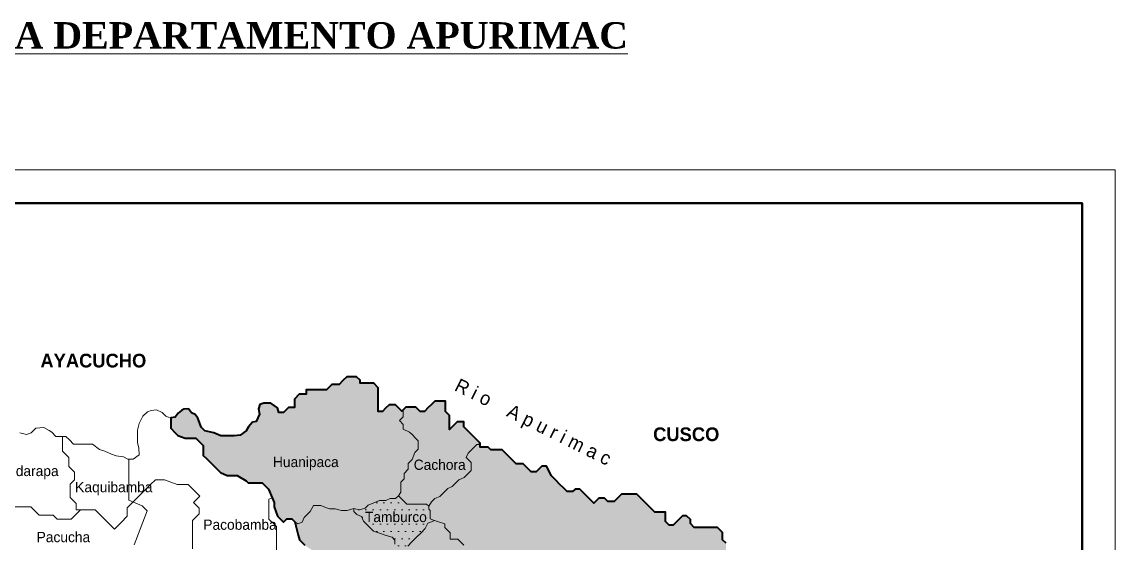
# Model space of a CAD drawing. Header units: metres. Extents: x 729055 to 735546, y 8489029 to 8491869.
# Drawn here: x 734490.5 to 734530.38, y 8489117.52 to 8489136.53 of the extents above; entities that cross this region are included whole.
import ezdxf

# ---------------------------------------------------------------- set-up
doc = ezdxf.new("R2010")
doc.units = ezdxf.units.M
doc.layers.add('05', color=5, linetype='Continuous')
for name, color, linetype, lineweight in [('8', 250, 'Continuous', 50), ('Cap Prov', 7, 'Continuous', 20), ('Distrito', 212, 'Continuous', 20), ('Eléctricas', 30, 'Continuous', 20), ('MARCOS', 7, 'Continuous', 40), ('Sheet', 7, 'Continuous', 50), ('TEXTO', 7, 'Continuous', 0)]:
    doc.layers.add(name, color=color, linetype=linetype, lineweight=lineweight)
doc.styles.get("Standard").update_dxf_attribs({"font": 'BELL.TTF'})

msp = doc.modelspace()

# ---------------------------------------------------------------- hatches: boundary and pattern name
at = {"layer": 'Eléctricas', "linetype": 'Continuous', "lineweight": 0, "true_color": 0xff0000}
h = msp.add_hatch(dxfattribs=at)
h.set_pattern_fill('DOTS', color=1, scale=0.165786, style=0)
h.set_pattern_definition([(0, (176.4034, -0.0238), (0.13159295927, 0.263185918539), [0, -0.263185918539])])
h.paths.add_polyline_path([(734515.631, 8489116.267), (734515.631, 8489116.601), (734516.186, 8489117.227), (734516.186, 8489117.512), (734516.059, 8489117.639), (734516.059, 8489117.909), (734515.879, 8489118.09), (734515.555, 8489118.09), (734515.31, 8489118.09), (734515.025, 8489118.09), (734514.885, 8489118.23), (734514.885, 8489118.38), (734514.748, 8489118.517), (734514.598, 8489118.517), (734514.442, 8489118.361), (734514.258, 8489118.177), (734514.113, 8489118.177), (734513.979, 8489118.311), (734513.979, 8489118.511), (734513.979, 8489118.65), (734513.801, 8489118.65), (734513.583, 8489118.65), (734513.404, 8489118.829), (734513.226, 8489119.007), (734513.104, 8489119.13), (734512.931, 8489119.303), (734512.641, 8489119.303), (734512.373, 8489119.303), (734512.211, 8489119.141), (734512.105, 8489119.035), (734511.871, 8489119.035), (734511.749, 8489119.158), (734511.548, 8489119.158), (734511.368, 8489118.978), (734511.217, 8489119.128), (734511.05, 8489119.295), (734510.857, 8489119.489), (734510.681, 8489119.489), (734510.589, 8489119.397), (734510.393, 8489119.397), (734510.271, 8489119.519), (734510.115, 8489119.675), (734509.992, 8489119.798), (734509.819, 8489119.971), (734509.641, 8489120.323), (734509.467, 8489120.323), (734509.262, 8489120.117), (734509.074, 8489120.117), (734508.782, 8489120.409), (734508.531, 8489120.409), (734508.018, 8489120.921), (734507.85, 8489120.921), (734507.605, 8489120.921), (734507.505, 8489121.022), (734507.215, 8489121.022), (734507.215, 8489121.166), (734507.064, 8489121.317), (734506.942, 8489121.439), (734506.813, 8489121.567), (734506.624, 8489121.757), (734506.624, 8489121.946), (734506.378, 8489121.946), (734506.245, 8489121.813), (734506.1, 8489121.668), (734506.1, 8489121.891), (734506.1, 8489122.169), (734505.955, 8489122.314), (734505.955, 8489122.492), (734505.955, 8489122.697), (734505.721, 8489122.697), (734505.56, 8489122.697), (734505.437, 8489122.574), (734505.326, 8489122.463), (734505.185, 8489122.322), (734505.026, 8489122.322), (734504.873, 8489122.476), (734504.65, 8489122.476), (734504.511, 8489122.476), (734504.363, 8489122.328), (734504.251, 8489122.439), (734504.126, 8489122.565), (734503.897, 8489122.565), (734503.769, 8489122.437), (734503.658, 8489122.325), (734503.496, 8489122.325), (734503.496, 8489122.47), (734503.496, 8489122.615), (734503.496, 8489122.782), (734503.496, 8489122.971), (734503.496, 8489123.188), (734503.334, 8489123.35), (734503.145, 8489123.35), (734502.835, 8489123.35), (734502.835, 8489123.464), (734502.71, 8489123.59), (734502.493, 8489123.59), (734502.354, 8489123.59), (734502.214, 8489123.451), (734502.07, 8489123.306), (734501.802, 8489123.306), (734501.612, 8489123.116), (734501.356, 8489123.116), (734501.033, 8489123.116), (734500.876, 8489123.116), (734500.876, 8489122.949), (734500.62, 8489122.949), (734500.442, 8489122.771), (734500.442, 8489122.467), (734500.221, 8489122.467), (734500.04, 8489122.286), (734499.878, 8489122.286), (734499.824, 8489122.455), (734499.585, 8489122.626), (734499.326, 8489122.623), (734499.184, 8489122.574), (734499.132, 8489122.414), (734499.165, 8489122.219), (734499.048, 8489121.958), (734498.914, 8489121.925), (734498.768, 8489121.766), (734498.681, 8489121.612), (734498.46, 8489121.455), (734498.245, 8489121.437), (734498.044, 8489121.432), (734497.758, 8489121.438), (734497.497, 8489121.541), (734497.17, 8489121.62), (734497.036, 8489121.754), (734496.976, 8489121.916), (734496.914, 8489122.074), (734496.82, 8489122.209), (734496.688, 8489122.275), (734496.579, 8489122.421), (734496.407, 8489122.407), (734496.327, 8489122.359), (734496.205, 8489122.258), (734496.093, 8489122.116), (734495.935, 8489122.086), (734495.935, 8489121.868), (734495.935, 8489121.709), (734496.098, 8489121.545), (734496.195, 8489121.448), (734496.455, 8489121.348), (734496.665, 8489121.348), (734496.85, 8489121.348), (734497.009, 8489121.188), (734497.118, 8489121.079), (734497.118, 8489120.903), (734497.118, 8489120.719), (734497.232, 8489120.606), (734497.358, 8489120.48), (734497.588, 8489120.249), (734497.748, 8489120.089), (734497.992, 8489119.981), (734498.151, 8489119.981), (734498.353, 8489119.981), (734498.68, 8489119.788), (734498.752, 8489119.717), (734499.05, 8489119.717), (734499.268, 8489119.717), (734499.492, 8489119.492), (734499.629, 8489119.176), (734499.707, 8489118.995), (734499.707, 8489118.84), (734499.822, 8489118.505), (734499.94, 8489118.387), (734500.04, 8489118.286), (734500.162, 8489118.408), (734500.267, 8489118.408), (734500.351, 8489118.408), (734500.462, 8489118.297), (734500.582, 8489117.803), (734500.622, 8489117.637), (734500.821, 8489117.438), (734501.237, 8489117.165), (734501.547, 8489116.855), (734501.908, 8489116.494), (734502.026, 8489116.377), (734501.833, 8489116.008), (734501.669, 8489115.844), (734501.514, 8489115.689), (734501.405, 8489115.345), (734501.203, 8489114.993), (734500.876, 8489114.842), (734500.664, 8489114.744), (734500.003, 8489114.657), (734499.742, 8489114.657), (734499.18, 8489114.414), (734498.339, 8489113.923), (734498.075, 8489113.659), (734497.991, 8489113.575), (734497.659, 8489113.575), (734497.391, 8489113.437), (734497.114, 8489113.294), (734496.759, 8489113.112), (734496.574, 8489112.927), (734496.442, 8489112.632), (734496.442, 8489112.439), (734496.346, 8489112.342), (734496.81, 8489111.878), (734497.259, 8489111.428), (734497.698, 8489111.177), (734498.029, 8489110.971), (734498.472, 8489110.301), (734498.872, 8489110.011), (734499.072, 8489110.149), (734499.35, 8489110.159), (734499.601, 8489109.824), (734499.732, 8489109.192), (734499.732, 8489108.442), (734499.586, 8489107.933), (734500.172, 8489107.263), (734500.122, 8489106.788), (734500.212, 8489106.212), (734500.067, 8489105.834), (734500.022, 8489105.325), (734500.622, 8489104.117), (734500.962, 8489103.975), (734501.288, 8489103.579), (734501.862, 8489103.225), (734502.283, 8489103.218), (734502.613, 8489103.406), (734502.985, 8489103.18), (734503.613, 8489103.244), (734503.728, 8489103.365), (734503.797, 8489103.65), (734503.873, 8489103.885), (734503.923, 8489104.011), (734504.192, 8489104.131), (734504.362, 8489104.301), (734504.474, 8489104.413), (734504.474, 8489104.639), (734504.613, 8489104.778), (734504.755, 8489104.822), (734505.219, 8489104.965), (734505.725, 8489105.208), (734505.903, 8489105.385), (734505.903, 8489105.522), (734505.903, 8489105.706), (734505.903, 8489106.006), (734505.903, 8489106.416), (734505.963, 8489106.605), (734506.168, 8489107.246), (734506.364, 8489107.669), (734506.646, 8489107.952), (734506.783, 8489108.088), (734506.967, 8489108.272), (734507.26, 8489108.428), (734507.509, 8489108.677), (734507.71, 8489108.878), (734507.71, 8489109.137), (734507.71, 8489109.451), (734507.71, 8489109.71), (734507.908, 8489109.907), (734508.51, 8489110.28), (734508.98, 8489110.749), (734509.12, 8489111.086), (734509.321, 8489111.287), (734509.607, 8489111.465), (734509.892, 8489111.541), (734510.054, 8489111.703), (734510.054, 8489111.799), (734510.054, 8489111.938), (734510.126, 8489112.01), (734510.21, 8489112.303), (734510.21, 8489112.503), (734510.105, 8489112.608), (734509.998, 8489112.608), (734509.913, 8489112.522), (734509.826, 8489112.436), (734509.73, 8489112.436), (734509.611, 8489112.436), (734509.527, 8489112.519), (734509.416, 8489112.718), (734509.247, 8489113.023), (734509.247, 8489113.186), (734509.247, 8489113.328), (734509.314, 8489113.52), (734509.393, 8489113.747), (734509.513, 8489113.783), (734509.682, 8489113.834), (734510.082, 8489113.953), (734510.15, 8489114.021), (734510.283, 8489114.154), (734510.511, 8489114.266), (734510.651, 8489114.406), (734510.753, 8489114.406), (734510.856, 8489114.304), (734511.019, 8489114.304), (734511.115, 8489114.399), (734511.227, 8489114.512), (734511.343, 8489114.627), (734511.449, 8489114.733), (734511.538, 8489114.822), (734511.711, 8489114.822), (734511.783, 8489114.658), (734511.885, 8489114.426), (734511.954, 8489114.233), (734512.344, 8489114.233), (734513.096, 8489114.568), (734513.403, 8489114.568), (734513.793, 8489114.178), (734514.211, 8489114.178), (734514.434, 8489113.955), (734514.697, 8489113.692), (734515.017, 8489114.012), (734515.352, 8489115.349), (734515.352, 8489115.989)])
at = {"layer": 'Eléctricas', "linetype": 'Continuous', "lineweight": 0}
h = msp.add_hatch(dxfattribs=at)
h.set_pattern_fill('DOTS', color=47, scale=0.165786, style=0)
h.set_pattern_definition([(0, (8692.60875, 87495.7119), (0.13159295927, 0.263185918539), [0, -0.263185918539])])
h.paths.add_polyline_path([(734504.542, 8489118.94), (734504.407, 8489119.075), (734504.313, 8489119.169), (734504.233, 8489119.249), (734504.131, 8489119.147), (734503.931, 8489119.147), (734503.772, 8489119.073), (734503.543, 8489119.073), (734503.344, 8489118.993), (734503.133, 8489118.909), (734503.021, 8489118.797), (734502.813, 8489118.736), (734502.605, 8489118.776), (734502.605, 8489118.671), (734502.716, 8489118.56), (734502.887, 8489118.486), (734502.962, 8489118.315), (734503.09, 8489118.187), (734503.239, 8489118.039), (734503.326, 8489117.952), (734503.551, 8489117.88), (734503.794, 8489117.802), (734504.002, 8489117.735), (734504.106, 8489117.631), (734504.106, 8489117.389), (734504.229, 8489117.266), (734504.394, 8489117.334), (734504.579, 8489117.411), (734504.73, 8489117.562), (734504.901, 8489117.733), (734505.067, 8489117.898), (734505.215, 8489118.047), (734505.307, 8489118.242), (734505.557, 8489118.345), (734505.393, 8489118.402), (734505.393, 8489118.474), (734505.393, 8489118.605), (734505.393, 8489118.714), (734505.344, 8489118.763), (734505.344, 8489118.862), (734505.265, 8489118.94), (734505.095, 8489118.94), (734504.918, 8489118.94), (734504.747, 8489118.94)])

# ---------------------------------------------------------------- linework, layer by layer
at = {"layer": 'Cap Prov', "lineweight": 40}
msp.add_lwpolyline([(734516.186, 8489117.512), (734516.059, 8489117.639), (734516.059, 8489117.909), (734515.879, 8489118.09), (734515.555, 8489118.09), (734515.31, 8489118.09), (734515.025, 8489118.09), (734514.885, 8489118.23), (734514.885, 8489118.38), (734514.748, 8489118.517), (734514.598, 8489118.517), (734514.442, 8489118.361), (734514.258, 8489118.177), (734514.113, 8489118.177), (734513.979, 8489118.311), (734513.979, 8489118.511), (734513.979, 8489118.65), (734513.801, 8489118.65), (734513.583, 8489118.65), (734513.404, 8489118.829), (734513.226, 8489119.007), (734513.104, 8489119.13), (734512.931, 8489119.303), (734512.641, 8489119.303), (734512.373, 8489119.303), (734512.211, 8489119.141), (734512.105, 8489119.035), (734511.871, 8489119.035), (734511.749, 8489119.158), (734511.548, 8489119.158), (734511.368, 8489118.978), (734511.217, 8489119.128), (734511.05, 8489119.295), (734510.857, 8489119.489), (734510.681, 8489119.489), (734510.589, 8489119.397), (734510.393, 8489119.397), (734510.271, 8489119.519), (734510.115, 8489119.675), (734509.992, 8489119.798), (734509.819, 8489119.971), (734509.641, 8489120.323), (734509.467, 8489120.323), (734509.262, 8489120.117), (734509.074, 8489120.117), (734508.782, 8489120.409), (734508.531, 8489120.409), (734508.018, 8489120.921), (734507.85, 8489120.921), (734507.605, 8489120.921), (734507.505, 8489121.022), (734507.215, 8489121.022), (734507.215, 8489121.166), (734507.064, 8489121.317), (734506.942, 8489121.439), (734506.813, 8489121.567), (734506.624, 8489121.757), (734506.624, 8489121.946), (734506.378, 8489121.946), (734506.245, 8489121.813), (734506.1, 8489121.668), (734506.1, 8489121.891), (734506.1, 8489122.169), (734505.955, 8489122.314), (734505.955, 8489122.492), (734505.955, 8489122.697), (734505.721, 8489122.697), (734505.56, 8489122.697), (734505.437, 8489122.574), (734505.326, 8489122.463), (734505.185, 8489122.322), (734505.026, 8489122.322), (734504.873, 8489122.476), (734504.65, 8489122.476), (734504.511, 8489122.476), (734504.363, 8489122.328), (734504.251, 8489122.439), (734504.126, 8489122.565), (734503.897, 8489122.565), (734503.769, 8489122.437), (734503.658, 8489122.325), (734503.496, 8489122.325), (734503.496, 8489122.47), (734503.496, 8489122.615), (734503.496, 8489122.782), (734503.496, 8489122.971), (734503.496, 8489123.188), (734503.334, 8489123.35), (734503.145, 8489123.35), (734502.835, 8489123.35), (734502.835, 8489123.464), (734502.71, 8489123.59), (734502.493, 8489123.59), (734502.354, 8489123.59), (734502.214, 8489123.451), (734502.07, 8489123.306), (734501.802, 8489123.306), (734501.612, 8489123.116), (734501.356, 8489123.116), (734501.033, 8489123.116), (734500.876, 8489123.116), (734500.876, 8489122.949), (734500.62, 8489122.949), (734500.442, 8489122.771), (734500.442, 8489122.467), (734500.221, 8489122.467), (734500.04, 8489122.286), (734499.878, 8489122.286), (734499.824, 8489122.455), (734499.585, 8489122.626), (734499.326, 8489122.623), (734499.184, 8489122.574), (734499.132, 8489122.414), (734499.165, 8489122.219), (734499.048, 8489121.958), (734498.914, 8489121.925), (734498.768, 8489121.766), (734498.681, 8489121.612), (734498.46, 8489121.455), (734498.245, 8489121.437), (734498.044, 8489121.432), (734497.758, 8489121.438), (734497.497, 8489121.541), (734497.17, 8489121.62), (734497.036, 8489121.754), (734496.976, 8489121.916), (734496.914, 8489122.074), (734496.82, 8489122.209), (734496.688, 8489122.275), (734496.579, 8489122.421), (734496.407, 8489122.407), (734496.327, 8489122.359), (734496.205, 8489122.258), (734496.093, 8489122.116), (734495.935, 8489122.086), (734495.935, 8489121.868), (734495.935, 8489121.709), (734496.098, 8489121.545), (734496.195, 8489121.448), (734496.455, 8489121.348), (734496.665, 8489121.348), (734496.85, 8489121.348), (734497.009, 8489121.188), (734497.118, 8489121.079), (734497.118, 8489120.903), (734497.118, 8489120.719), (734497.232, 8489120.606), (734497.358, 8489120.48), (734497.588, 8489120.249), (734497.748, 8489120.089), (734497.992, 8489119.981), (734498.151, 8489119.981), (734498.353, 8489119.981), (734498.68, 8489119.788), (734498.752, 8489119.717), (734499.05, 8489119.717), (734499.268, 8489119.717), (734499.492, 8489119.492), (734499.629, 8489119.176), (734499.707, 8489118.995), (734499.707, 8489118.84), (734499.822, 8489118.505), (734499.94, 8489118.387), (734500.04, 8489118.286), (734500.162, 8489118.408), (734500.267, 8489118.408), (734500.351, 8489118.408), (734500.462, 8489118.297), (734500.582, 8489117.803), (734500.622, 8489117.637), (734500.821, 8489117.438)], dxfattribs=at)
at = {"layer": 'Cap Prov'}
msp.add_lwpolyline([(734500.821, 8489117.438), (734500.622, 8489117.637), (734500.582, 8489117.803), (734500.462, 8489118.297), (734500.351, 8489118.408), (734500.267, 8489118.408), (734500.162, 8489118.408), (734500.04, 8489118.286), (734499.94, 8489118.387), (734499.822, 8489118.505), (734499.707, 8489118.84), (734499.707, 8489118.995), (734499.629, 8489119.176), (734499.492, 8489119.492), (734499.268, 8489119.717), (734499.05, 8489119.717), (734498.752, 8489119.717), (734498.68, 8489119.788), (734498.353, 8489119.981), (734498.151, 8489119.981), (734497.992, 8489119.981), (734497.748, 8489120.089), (734497.588, 8489120.249), (734497.358, 8489120.48), (734497.232, 8489120.606), (734497.118, 8489120.719), (734497.118, 8489120.903), (734497.118, 8489121.079), (734497.009, 8489121.188), (734496.85, 8489121.348), (734496.665, 8489121.348), (734496.455, 8489121.348), (734496.195, 8489121.448), (734496.098, 8489121.545), (734495.935, 8489121.709), (734495.935, 8489121.868), (734495.935, 8489122.086), (734495.853, 8489122.109), (734495.749, 8489122.15), (734495.613, 8489122.286), (734495.416, 8489122.381), (734495.214, 8489122.358), (734495.081, 8489122.311), (734494.919, 8489122.15), (734494.774, 8489121.888), (734494.716, 8489121.635), (734494.716, 8489121.412), (734494.716, 8489121.189), (734494.765, 8489120.98), (734494.777, 8489120.742), (734494.559, 8489120.585), (734494.366, 8489120.585), (734494.212, 8489120.67), (734493.945, 8489120.704), (734493.767, 8489120.766), (734493.533, 8489120.877), (734493.332, 8489120.939), (734493.076, 8489121.134), (734492.73, 8489121.134), (734492.385, 8489121.134), (734492.234, 8489121.284), (734492.105, 8489121.413), (734491.938, 8489121.413), (734491.739, 8489121.413), (734491.592, 8489121.56), (734491.492, 8489121.624), (734491.307, 8489121.734), (734491.007, 8489121.707), (734490.845, 8489121.546), (734490.667, 8489121.48), (734490.433, 8489121.546)], dxfattribs=at)
at = {"layer": 'Distrito', "linetype": 'Continuous', "lineweight": 5}
for points in [[(734504.404, 8489122.369), (734504.404, 8489122.121), (734504.27, 8489121.987), (734504.413, 8489121.844), (734504.413, 8489121.673), (734504.642, 8489121.567), (734504.731, 8489121.477), (734504.862, 8489121.347), (734504.96, 8489121.249), (734504.96, 8489121.11), (734504.96, 8489120.947), (734504.837, 8489120.825), (734504.739, 8489120.564), (734504.593, 8489120.418), (734504.593, 8489120.214), (734504.442, 8489120.063), (734504.442, 8489119.863), (734504.321, 8489119.743), (734504.321, 8489119.57), (734504.321, 8489119.382), (734504.233, 8489119.249)], [(734491.98, 8489121.404), (734491.98, 8489121.129), (734491.98, 8489120.876), (734492.215, 8489120.641), (734492.215, 8489120.318), (734492.423, 8489120.11), (734492.423, 8489119.831), (734492.266, 8489119.674), (734492.266, 8489119.381), (734492.266, 8489119.182), (734492.485, 8489118.964), (734492.485, 8489118.732), (734492.794, 8489118.732), (734493.173, 8489118.732), (734493.425, 8489118.48), (734493.704, 8489118.2), (734493.876, 8489118.029), (734494.119, 8489118.273), (734494.345, 8489118.498), (734494.345, 8489118.804), (734494.516, 8489118.975), (734494.76, 8489119.219), (734494.94, 8489119.399), (734495.192, 8489119.651), (734495.373, 8489119.832), (734495.698, 8489119.832), (734496.167, 8489119.651), (734496.564, 8489119.651), (734496.78, 8489119.435), (734496.987, 8489119.227), (734496.987, 8489119.227), (734496.762, 8489119.002), (734496.969, 8489118.795), (734496.969, 8489118.588), (734496.721, 8489118.34), (734496.721, 8489118.047), (734496.721, 8489117.651), (734496.721, 8489117.308)], [(734507.181, 8489121.232), (734507.181, 8489121.117), (734507.098, 8489121.117), (734506.99, 8489121.009), (734506.873, 8489120.892), (734506.785, 8489120.803), (734506.71, 8489120.638), (734506.819, 8489120.53), (734506.893, 8489120.456), (734506.893, 8489120.29), (734506.893, 8489120.171), (734506.759, 8489120.037), (734506.636, 8489119.914), (734506.437, 8489119.823), (734506.305, 8489119.692), (734506.191, 8489119.578), (734506.037, 8489119.515), (734505.886, 8489119.364), (734505.746, 8489119.224), (734505.569, 8489119.15), (734505.438, 8489119.019), (734505.344, 8489118.862)], [(734492.639, 8489118.732), (734492.485, 8489118.577), (734492.302, 8489118.395), (734492.108, 8489118.395), (734491.784, 8489118.395), (734491.642, 8489118.536), (734491.134, 8489118.536), (734490.829, 8489118.842), (734490.377, 8489118.842), (734489.872, 8489118.842), (734489.673, 8489118.842), (734489.673, 8489119.074), (734489.385, 8489119.363), (734489.385, 8489119.741), (734489.133, 8489119.994), (734488.835, 8489120.291), (734488.637, 8489120.489), (734488.44, 8489120.686)], [(734494.408, 8489120.576), (734494.408, 8489120.372), (734494.408, 8489120.101), (734494.408, 8489119.795), (734494.408, 8489119.489), (734494.408, 8489119.291), (734494.408, 8489119.084), (734494.886, 8489118.876), (734495.066, 8489118.696), (734494.814, 8489118.029), (734494.597, 8489117.455)], [(734505.557, 8489118.345), (734505.393, 8489118.402), (734505.393, 8489118.474), (734505.393, 8489118.605), (734505.393, 8489118.714), (734505.344, 8489118.763), (734505.344, 8489118.862), (734505.265, 8489118.94), (734505.095, 8489118.94), (734504.918, 8489118.94), (734504.747, 8489118.94), (734504.542, 8489118.94), (734504.407, 8489119.075), (734504.313, 8489119.169), (734504.233, 8489119.249), (734504.131, 8489119.147), (734503.931, 8489119.147), (734503.772, 8489119.073), (734503.543, 8489119.073), (734503.344, 8489118.993), (734503.133, 8489118.909), (734503.021, 8489118.797), (734502.813, 8489118.736), (734502.605, 8489118.776)], [(734497.562, 8489116.468), (734497.898, 8489116.804), (734498.151, 8489116.804), (734498.512, 8489116.804), (734498.512, 8489116.804), (734498.71, 8489117.002), (734499.179, 8489116.804), (734499.408, 8489116.707), (734499.576, 8489116.875), (734499.784, 8489117.083), (734499.784, 8489117.29), (734499.784, 8489117.633), (734499.784, 8489117.921), (734499.784, 8489118.119), (734499.507, 8489118.396), (734499.507, 8489118.396), (734499.507, 8489118.786), (734499.507, 8489119.123), (734499.629, 8489119.176)], [(734504.106, 8489117.482), (734504.106, 8489117.631), (734504.002, 8489117.735), (734503.794, 8489117.802), (734503.551, 8489117.88), (734503.326, 8489117.952), (734503.239, 8489118.039), (734503.09, 8489118.187), (734502.962, 8489118.315), (734502.887, 8489118.486), (734502.716, 8489118.56), (734502.605, 8489118.671), (734502.605, 8489118.776), (734502.368, 8489118.708), (734502.163, 8489118.708), (734501.929, 8489118.771), (734501.718, 8489118.771), (734501.552, 8489118.833), (734501.409, 8489118.888), (734501.29, 8489118.888), (734501.136, 8489118.888), (734501.022, 8489118.674), (734500.91, 8489118.562), (734500.796, 8489118.448), (734500.725, 8489118.286), (734500.565, 8489118.223), (734500.462, 8489118.297)], [(734506.619, 8489117.443), (734506.397, 8489117.666), (734506.123, 8489117.666), (734506.123, 8489117.888), (734505.923, 8489118.088), (734505.923, 8489118.218), (734505.694, 8489118.297), (734505.557, 8489118.345), (734505.386, 8489118.275), (734505.307, 8489118.242), (734505.215, 8489118.047), (734505.067, 8489117.898), (734504.901, 8489117.733), (734504.73, 8489117.562), (734504.579, 8489117.411)]]:
    msp.add_lwpolyline(points, dxfattribs=at)
at = {"layer": 'MARCOS', "color": 255, "linetype": 'Continuous', "lineweight": 0}
msp.add_lwpolyline([(734469.529, 8489081.922), (734530.376, 8489081.922), (734530.376, 8489131.13), (734469.529, 8489131.13)], close=True, dxfattribs=at)
at = {"layer": 'Sheet', "color": 7, "linetype": 'Continuous'}
msp.add_lwpolyline([(734470.734, 8489083.128), (734529.171, 8489083.128), (734529.171, 8489129.925), (734470.734, 8489129.925), (734470.734, 8489083.128)], dxfattribs=at)

# ---------------------------------------------------------------- texts
at = {"layer": '05', "color": 7}
msp.add_text(' R i o    A p u r i m a c', height=0.5, rotation=333.6847, dxfattribs=at).set_placement((734506.077, 8489123.186))
at = {"layer": '8', "color": 5, "lineweight": 5, "insert": (734486.926, 8489136.522), "char_height": 0.96257, "attachment_point": 1}
msp.add_mtext('{\\fBook Antiqua|b1|i0|c0|p18;\\L\\C7;MAPA DEPARTAMENTO APURIMAC}', dxfattribs=at)
at = {"layer": '8', "color": 7, "char_height": 0.5, "attachment_point": 1}
for s, insert in [('{\\fBankGothic Md BT|b1|i0|c0|p34;AYACUCHO}', (734491.177, 8489124.426)), ('{\\fBankGothic Md BT|b1|i0|c0|p34;CUSCO}', (734513.526, 8489121.739))]:
    msp.add_mtext(s, dxfattribs=dict(at, insert=insert))
at = {"layer": 'TEXTO', "lineweight": 5, "char_height": 0.375, "width": 4.53071, "attachment_point": 1}
for s, insert in [('Huanipaca', (734499.661, 8489120.667)), ('Cachora', (734504.794, 8489120.566)), ('Andarapa', (734489.667, 8489120.339)), ('{\\fArial|b0|i0|c238|p34;K}aquibamba', (734492.435, 8489119.75)), ('Tamburco', (734503.015, 8489118.661)), ('Pacobamba', (734497.121, 8489118.38)), ('Pacucha', (734491.041, 8489117.928))]:
    msp.add_mtext(s, dxfattribs=dict(at, insert=insert))

doc.saveas('drawing.dxf')
